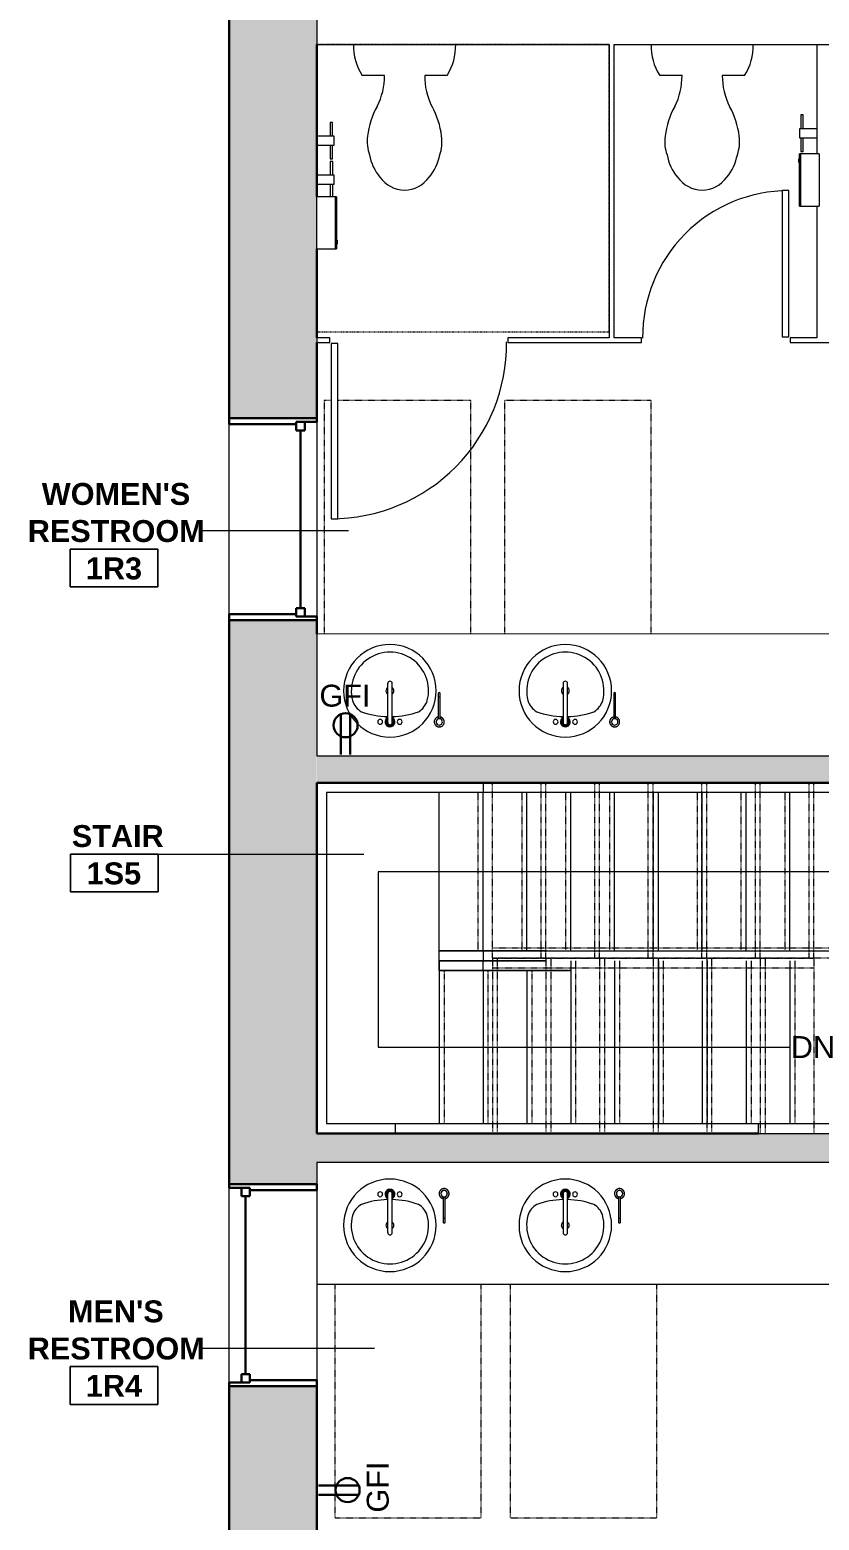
# Model space of a CAD drawing. Header units: inches. Extents: x -4688 to 1542, y -3558 to 978.
# Drawn here: x -1076 to -914, y -1188.7 to -882.7 of the extents above; entities that cross this region are included whole.
import ezdxf

# ---------------------------------------------------------------- set-up
doc = ezdxf.new("R2010")
doc.units = ezdxf.units.IN
doc.header["$MEASUREMENT"] = 0
for name, pattern in [('Dash 1_16_', [0.125, 0.0625, -0.0625]), ('Dash 1_8_', [0.25, 0.125, -0.125]), ('Overhead 1_16_', [0.101562, 0.0625, -0.039062])]:
    doc.linetypes.add(name, pattern=pattern)
for name, color, linetype, lineweight in [('A-ANNO-NOTE', 131, 'Continuous', 40), ('A-AREA-IDEN', 2, 'Continuous', 9), ('A-DETL', 90, 'Continuous', 9), ('A-DOOR', 31, 'Continuous', 18), ('A-FLOR-HRAL', 11, 'Continuous', 18), ('A-GLAZ', 151, 'Continuous', 18), ('A-WALL', 113, 'Continuous', 18), ('A-WALL-PATT', 111, 'Continuous', 18), ('I-WALL', 2, 'Continuous', 18), ('P-SANR-FIXT', 6, 'Continuous', 9), ('Q-CASE', 31, 'Continuous', 9), ('Q-SPCQ', 91, 'Continuous', 9), ('S-STRS', 31, 'Continuous', 18), ('S-STRS-ANNO', 31, 'Continuous', 9), ('S-STRS-IDEN', 31, 'Continuous', 9), ('S-STRS-MBND', 31, 'Continuous', 18)]:
    doc.layers.add(name, color=color, linetype=linetype, lineweight=lineweight)
doc.styles.add('Swis721 Lt BT', font='swissl.ttf', dxfattribs={"height": 4.5})
doc.styles.add('Swis721 Lt BT_B', font='', dxfattribs={"height": 4.5})
doc.styles.get('Swis721 Lt BT_B').set_extended_font_data('Swis721 Lt BT', bold=True)

# ---------------------------------------------------------------- blocks, each defined once
blk = doc.blocks.new('Double Hung - medium 5ft 3_51_2_-8222797-1st Floor Power _ Signal')
at = {"layer": 'A-GLAZ', "color": 8, "lineweight": 30}
for p, q in [((-19.5, 9), (-20.75, 9)), ((-19.5, 9), (-19.5, -4.75)), ((19.5, 9), (20.75, 9)), ((19.5, -4.75), (19.5, 9)), ((-20, -4.75), (-18.25, -4.75)), ((-20, -6.5), (-20, -4.75)), ((-20, -4.75), (-19.5, -4.75)), ((-20, -4.75), (-20, -9)), ((-18.25, -6.5), (-18.25, -4.75)), ((-18.25, -5.625), (18.25, -5.625)), ((18.25, -6.5), (18.25, -4.75)), ((20, -4.75), (18.25, -4.75)), ((19.5, -4.75), (20, -4.75)), ((20, -6.5), (20, -4.75)), ((20, -4.75), (20, -9)), ((-20.75, -9), (-20, -9)), ((-20, -6.5), (-18.25, -6.5)), ((20, -6.5), (18.25, -6.5)), ((20.75, -9), (20, -9))]:
    blk.add_line(p, q, dxfattribs=at)
blk = doc.blocks.new('Double Hung - medium 5ft 3_51_2_-6826450-1st Floor Power _ Signal')
at = {"layer": 'A-GLAZ', "color": 8, "lineweight": 30}
for p, q in [((-20.75, 9), (-20, 9)), ((-20, 4.75), (-20, 9)), ((-20, 6.5), (-20, 4.75)), ((-20, 6.5), (-18.25, 6.5)), ((-18.25, 6.5), (-18.25, 4.75)), ((18.25, 6.5), (18.25, 4.75)), ((20, 6.5), (18.25, 6.5)), ((20, 4.75), (20, 9)), ((20.75, 9), (20, 9)), ((20, 6.5), (20, 4.75)), ((-20, 4.75), (-18.25, 4.75)), ((-20, 4.75), (-19.5, 4.75)), ((-19.5, -9), (-19.5, 4.75)), ((-18.25, 5.625), (18.25, 5.625)), ((20, 4.75), (18.25, 4.75)), ((19.5, 4.75), (20, 4.75)), ((19.5, 4.75), (19.5, -9)), ((-19.5, -9), (-20.75, -9)), ((19.5, -9), (20.75, -9))]:
    blk.add_line(p, q, dxfattribs=at)
blk = doc.blocks.new('Top Rail Type - Top Rail_Internal_-6953884-1st Floor Power _ Signal')
at = {"layer": 'A-FLOR-HRAL', "lineweight": 9}
for p, q in [((-982.95, -1037.3), (-982.95, -1039.3)), ((-847.95, -1037.3), (-847.95, -1039.3)), ((-991.95, -1039.3), (-1015.06, -1039.3)), ((-1015.06, -1039.3), (-1015.06, -1107.3)), ((-982.95, -1039.3), (-991.95, -1039.3)), ((-900.5, -1039.3), (-982.95, -1039.3)), ((-847.95, -1039.3), (-860.04, -1039.3)), ((-1015.06, -1107.3), (-1000.95, -1107.3)), ((-1000.95, -1109.3), (-1000.95, -1107.3)), ((-1000.95, -1107.3), (-991.95, -1107.3)), ((-991.95, -1107.3), (-926.46, -1107.3)), ((-926.46, -1107.3), (-926.46, -1109.3))]:
    blk.add_line(p, q, dxfattribs=at)
blk = doc.blocks.new('Top Rail Type - Top Rail_Internal_-V11-1st Floor Power _ Signal')
at = {"layer": 'A-FLOR-HRAL', "lineweight": 9}
for p, q in [((-847.95, -1039.3), (-847.95, -1037.3)), ((-1015.06, -1039.3), (-1015.06, -1107.3)), ((-982.95, -1039.3), (-1015.06, -1039.3)), ((-900.5, -1039.3), (-982.95, -1039.3)), ((-847.95, -1039.3), (-860.04, -1039.3)), ((-1015.06, -1107.3), (-1000.95, -1107.3)), ((-1000.95, -1107.3), (-919.95, -1107.3)), ((-919.95, -1107.3), (-910.95, -1107.3)), ((-910.95, -1107.3), (-910.95, -1109.3)), ((-926.46, -1109.3), (-919.95, -1109.3)), ((-919.95, -1109.3), (-910.95, -1109.3))]:
    blk.add_line(p, q, dxfattribs=at)
blk = doc.blocks.new('Top Rail Type - Top Rail_Internal_-6953902-1st Floor Power _ Signal')
at = {"layer": 'A-FLOR-HRAL', "lineweight": 9}
for p, q in [((-991.95, -1073.84), (-991.95, -1071.84)), ((-991.95, -1071.84), (-982.95, -1071.84)), ((-982.95, -1073.84), (-991.95, -1073.84)), ((-991.95, -1075.84), (-991.95, -1073.84)), ((-991.95, -1073.84), (-982.95, -1073.84)), ((-982.95, -1071.84), (-969.91, -1071.84)), ((-982.95, -1071.84), (-982.95, -1073.84)), ((-969.91, -1073.84), (-982.95, -1073.84)), ((-982.95, -1075.84), (-982.95, -1073.84)), ((-982.95, -1073.84), (-969.91, -1073.84)), ((-910.95, -1071.84), (-885.33, -1071.84)), ((-847.95, -1073.84), (-910.95, -1073.84)), ((-860.04, -1071.84), (-847.95, -1071.84)), ((-847.95, -1071.84), (-847.95, -1073.84)), ((-982.95, -1075.84), (-991.95, -1075.84)), ((-964.95, -1075.84), (-982.95, -1075.84))]:
    blk.add_line(p, q, dxfattribs=at)
blk = doc.blocks.new('Top Rail Type - Top Rail_Internal_-V12-1st Floor Power _ Signal')
at = {"layer": 'A-FLOR-HRAL', "lineweight": 9}
for p, q in [((-991.95, -1073.84), (-991.95, -1071.84)), ((-982.95, -1071.84), (-991.95, -1071.84)), ((-991.95, -1073.84), (-991.95, -1075.84)), ((-991.95, -1073.84), (-982.95, -1073.84)), ((-982.95, -1073.84), (-991.95, -1073.84)), ((-969.91, -1071.84), (-982.95, -1071.84)), ((-982.95, -1073.84), (-969.91, -1073.84)), ((-969.91, -1073.84), (-982.95, -1073.84)), ((-885.33, -1071.84), (-910.95, -1071.84)), ((-847.95, -1073.84), (-910.95, -1073.84)), ((-847.95, -1071.84), (-860.04, -1071.84)), ((-847.95, -1073.84), (-847.95, -1071.84)), ((-991.95, -1075.84), (-982.95, -1075.84)), ((-982.95, -1075.84), (-964.95, -1075.84))]:
    blk.add_line(p, q, dxfattribs=at)
blk = doc.blocks.new('Top Rail Type - Top Rail_Internal_-6954584-1st Floor Power _ Signal')
at = {"layer": 'A-FLOR-HRAL', "linetype": 'Overhead 1_16_', "lineweight": 9}
for p, q in [((-1017.06, -1037.3), (-1017.06, -1109.3)), ((-970.04, -1037.3), (-1017.06, -1037.3)), ((-901.44, -1037.3), (-970.04, -1037.3)), ((-1015.06, -1039.3), (-1015.06, -1107.3)), ((-970.04, -1039.3), (-1015.06, -1039.3)), ((-900.5, -1039.3), (-970.04, -1039.3)), ((-1015.06, -1107.3), (-992.04, -1107.3)), ((-992.04, -1107.3), (-926.04, -1107.3)), ((-926.04, -1107.3), (-915.04, -1107.3)), ((-915.04, -1107.3), (-915.04, -1109.3)), ((-1017.06, -1109.3), (-992.04, -1109.3)), ((-992.04, -1109.3), (-926.04, -1109.3)), ((-926.04, -1109.3), (-915.04, -1109.3))]:
    blk.add_line(p, q, dxfattribs=at)
at = {"layer": 'A-FLOR-HRAL', "lineweight": 9}
for p, q in [((-901.44, -1037.3), (-900.5, -1039.3)), ((-860.04, -1037.3), (-901.44, -1037.3)), ((-860.04, -1039.3), (-860.04, -1037.3)), ((-860.04, -1039.3), (-900.5, -1039.3))]:
    blk.add_line(p, q, dxfattribs=at)
blk = doc.blocks.new('Top Rail Type - Top Rail_Internal_-6954602-1st Floor Power _ Signal')
at = {"layer": 'A-FLOR-HRAL', "linetype": 'Overhead 1_16_', "lineweight": 9}
for p, q in [((-981.04, -1073.3), (-981.04, -1071.3)), ((-970.04, -1071.3), (-981.04, -1071.3)), ((-981.04, -1073.3), (-981.04, -1075.3)), ((-981.04, -1073.3), (-970.04, -1073.3)), ((-970.04, -1073.3), (-981.04, -1073.3)), ((-885.58, -1071.3), (-970.04, -1071.3)), ((-970.04, -1073.3), (-915.04, -1073.3)), ((-884.65, -1073.3), (-970.04, -1073.3)), ((-915.04, -1073.3), (-915.04, -1075.3)), ((-981.04, -1075.3), (-970.04, -1075.3)), ((-970.04, -1075.3), (-915.04, -1075.3))]:
    blk.add_line(p, q, dxfattribs=at)
at = {"layer": 'A-FLOR-HRAL', "lineweight": 9}
for p, q in [((-885.58, -1071.3), (-884.65, -1073.3)), ((-860.04, -1071.3), (-885.58, -1071.3)), ((-860.04, -1073.3), (-884.65, -1073.3)), ((-860.04, -1073.3), (-860.04, -1071.3))]:
    blk.add_line(p, q, dxfattribs=at)
blk = doc.blocks.new('ADA TOILET - Floor Mount 2-V25-1st Floor Power _ Signal')
at = {"layer": 'P-SANR-FIXT', "linetype": 'Dash 1_8_'}
for p, q in [((18, 60.94), (-42, 60.94)), ((-42, 60.94), (-42, 1.94)), ((18, 43.94), (18, 60.94)), ((18, 1.94), (18, 33.25)), ((-42, 1.94), (18, 1.94))]:
    blk.add_line(p, q, dxfattribs=at)
at = {"layer": 'P-SANR-FIXT'}
for p, q in [((-8.7, 8.31), (-4.13, 8.31)), ((4.13, 8.31), (8.7, 8.31))]:
    blk.add_line(p, q, dxfattribs=at)
for centre, radius, start, end in [((0.18, 25.42), 6.45, 91.5969, 144.1622), ((-0.18, 25.42), 6.45, 35.8378, 88.4031), ((2.68, 22.72), 10.08, 140.0681, 169.0843), ((-2.68, 22.72), 10.08, 10.9157, 39.9319), ((0.88, 21.86), 8.56, 161.1064, 187.2133), ((-0.88, 21.86), 8.56, 352.7867, 18.8936), ((9.41, 22.94), 17.16, 187.2133, 208.7603), ((-9.41, 22.94), 17.16, 331.2397, 352.7867), ((-17.85, 8.46), 13.72, 359.3911, 27.0003), ((17.85, 8.46), 13.72, 152.9997, 180.6089), ((0.69, 2.25), 11.19, 147.1473, 181.5667), ((-0.69, 2.25), 11.19, 358.4333, 32.8527)]:
    blk.add_arc(centre, radius, start, end, dxfattribs=at)
blk = doc.blocks.new('P-Toilet-Floor-3D - Floor Mount 2-V26-1st Floor Power _ Signal')
at = {"layer": 'P-SANR-FIXT'}
for p, q in [((-8.7, 8.31), (-4.13, 8.31)), ((4.13, 8.31), (8.7, 8.31))]:
    blk.add_line(p, q, dxfattribs=at)
for centre, radius, start, end in [((0.18, 25.42), 6.45, 91.5969, 144.1622), ((-0.18, 25.42), 6.45, 35.8378, 88.4031), ((2.68, 22.72), 10.08, 140.0681, 169.0843), ((-2.68, 22.72), 10.08, 10.9157, 39.9319), ((0.88, 21.86), 8.56, 161.1064, 187.2133), ((-0.88, 21.86), 8.56, 352.7867, 18.8936), ((9.41, 22.94), 17.16, 187.2133, 208.7603), ((-9.41, 22.94), 17.16, 331.2397, 352.7867), ((-17.85, 8.46), 13.72, 359.3911, 27.0003), ((17.85, 8.46), 13.72, 152.9997, 180.6089), ((0.69, 2.25), 11.19, 147.1473, 181.5667), ((-0.69, 2.25), 11.19, 358.4333, 32.8527)]:
    blk.add_arc(centre, radius, start, end, dxfattribs=at)
blk = doc.blocks.new('Single Glass_All Glass_Frameless - 3_-0_x8_-0_-8319656-1st Floor Power _ Signal')
at = {"layer": 'A-DOOR'}
for p, q in [((20.62, 36.78), (20.62, 0.78)), ((21.99, 36.78), (20.62, 36.78)), ((21.99, 0.78), (21.99, 36.78)), ((20.62, 0.78), (21.99, 0.78))]:
    blk.add_line(p, q, dxfattribs=at)
at = {"layer": 'A-DOOR', "lineweight": 9}
blk.add_arc((21.99, 0.78), 36, 90, 180.5, dxfattribs=at)
blk = doc.blocks.new('Single Glass_All Glass_Frameless - 2_-6_x8_-0_-8319781-1st Floor Power _ Signal')
at = {"layer": 'A-DOOR'}
for p, q in [((17.62, 30.78), (17.62, 0.78)), ((18.99, 30.78), (17.62, 30.78)), ((18.99, 0.78), (18.99, 30.78)), ((17.62, 0.78), (18.99, 0.78))]:
    blk.add_line(p, q, dxfattribs=at)
at = {"layer": 'A-DOOR', "lineweight": 9}
blk.add_arc((18.99, 0.78), 30, 90, 180.5, dxfattribs=at)
blk = doc.blocks.new('P1 - 19_ x 19_-7619676-1st Floor Power _ Signal')
at = {"layer": 'P-SANR-FIXT'}
for centre, radius, start, end in [((3.81, -3.35), 9.5, 90, 270), ((3.81, -3.35), 9.5, 270, 90), ((3.81, -3.35), 7.93, 345.3071, 194.6929), ((3.81, -3.35), 0.812, 126.5999, 180), ((3.81, -3.35), 0.813, 0, 53.4001), ((0.05, -4.11), 4.12, 197.8096, 239.2073), ((3.81, -3.35), 0.813, 180, 233.4001), ((3.81, -3.35), 0.812, 306.5999, 0), ((7.56, -4.11), 4.12, 300.7927, 342.1904), ((3.81, 9.17), 17.81, 250.7914, 268.4946), ((3.81, 9.17), 17.81, 271.5054, 289.2086), ((1.81, -9.73), 0.5, 0, 180), ((1.81, -9.73), 0.5, 180, 0), ((5.81, -9.73), 0.5, 0, 180), ((5.81, -9.73), 0.5, 180, 0)]:
    blk.add_arc(centre, radius, start, end, dxfattribs=at)
blk = doc.blocks.new('Soap-Dispenser_Bobrick_B-82216 - B-82216-7800231-1st Floor Power _ Signal')
at = {"layer": 'Q-SPCQ'}
for p, q in [((5.04, 0.19), (0.66, 0.19)), ((5.9, 0.19), (5.04, 0.19)), ((0.66, -0.19), (5.04, -0.19)), ((5.04, -0.19), (5.9, -0.19))]:
    blk.add_line(p, q, dxfattribs=at)
at = {"layer": 'Q-SPCQ', "flags": 128}
for points in [[(1.02, 0.18), (1.01, 0.2), (1, 0.25), (0.99, 0.28), (0.98, 0.32), (0.97, 0.36), (0.95, 0.4), (0.93, 0.44), (0.91, 0.48), (0.89, 0.51), (0.87, 0.55), (0.85, 0.58), (0.83, 0.62), (0.8, 0.65), (0.78, 0.68), (0.75, 0.71), (0.72, 0.74), (0.69, 0.77), (0.66, 0.79), (0.62, 0.82), (0.59, 0.84), (0.56, 0.87), (0.52, 0.89), (0.49, 0.91), (0.45, 0.93), (0.41, 0.95), (0.37, 0.96), (0.33, 0.98), (0.3, 0.99), (0.26, 1), (0.22, 1.01), (0.18, 1.02), (0.13, 1.02), (0.09, 1.03), (0.05, 1.03), (0.01, 1.03), (-0.03, 1.03), (-0.07, 1.03), (-0.11, 1.03), (-0.15, 1.02), (-0.19, 1.01), (-0.23, 1), (-0.27, 0.99), (-0.31, 0.98), (-0.35, 0.97), (-0.39, 0.95), (-0.43, 0.94), (-0.47, 0.92), (-0.5, 0.9), (-0.54, 0.88), (-0.57, 0.86), (-0.61, 0.83), (-0.64, 0.81), (-0.67, 0.78), (-0.7, 0.76), (-0.73, 0.73), (-0.76, 0.7), (-0.79, 0.67), (-0.81, 0.63), (-0.84, 0.6), (-0.86, 0.57), (-0.88, 0.53), (-0.9, 0.5), (-0.92, 0.46), (-0.94, 0.42), (-0.96, 0.38), (-0.97, 0.35), (-0.98, 0.31), (-1, 0.27), (-1.01, 0.23), (-1.01, 0.19), (-1.02, 0.15), (-1.03, 0.1), (-1.03, 0.06), (-1.03, 0.02), (-1.03, 0)], [(-1.03, 0), (-1.03, -0.04), (-1.03, -0.08), (-1.02, -0.12), (-1.02, -0.16), (-1.01, -0.2), (-1, -0.25), (-0.99, -0.28), (-0.98, -0.32), (-0.97, -0.36), (-0.95, -0.4), (-0.93, -0.44), (-0.91, -0.48), (-0.89, -0.51), (-0.87, -0.55), (-0.85, -0.58), (-0.83, -0.62), (-0.8, -0.65), (-0.78, -0.68), (-0.75, -0.71), (-0.72, -0.74), (-0.69, -0.77), (-0.66, -0.79), (-0.62, -0.82), (-0.59, -0.84), (-0.56, -0.87), (-0.52, -0.89), (-0.49, -0.91), (-0.45, -0.93), (-0.41, -0.95), (-0.37, -0.96), (-0.33, -0.98), (-0.3, -0.99), (-0.26, -1), (-0.22, -1.01), (-0.18, -1.02), (-0.13, -1.02), (-0.09, -1.03), (-0.05, -1.03), (-0.01, -1.03), (0.03, -1.03), (0.07, -1.03), (0.11, -1.03), (0.15, -1.02), (0.19, -1.01), (0.23, -1), (0.27, -0.99), (0.31, -0.98), (0.35, -0.97), (0.39, -0.95), (0.43, -0.94), (0.47, -0.92), (0.5, -0.9), (0.54, -0.88), (0.57, -0.86), (0.61, -0.83), (0.64, -0.81), (0.67, -0.78), (0.7, -0.76), (0.73, -0.73), (0.76, -0.7), (0.79, -0.67), (0.81, -0.63), (0.84, -0.6), (0.86, -0.57), (0.88, -0.53), (0.9, -0.5), (0.92, -0.46), (0.94, -0.42), (0.96, -0.38), (0.97, -0.35), (0.98, -0.31), (1, -0.27), (1.01, -0.23), (1.01, -0.19)]]:
    blk.add_lwpolyline(points, dxfattribs=at)
at = {"layer": 'Q-SPCQ'}
for radius, start, end in [(0.648, 0, 180), (0.75, 129.2296, 141.1564), (0.75, 87.9526, 92.0374), (0.75, 180, 183.7377), (0.648, 180, 0), (0.75, 222.849, 227.1009), (0.75, 310.5238, 319.0903), (0.75, 335.3519, 339.3389)]:
    blk.add_arc((0, 0), radius, start, end, dxfattribs=at)
for start_param, end_param in [(4.712389, 6.283185), (3.141593, 4.712389)]:
    blk.add_ellipse((5.9, 0), major_axis=(0, 0.188), ratio=0.5547, start_param=start_param, end_param=end_param, dxfattribs=at)
for points, knots in [([(0.65, 0), (0.65, 0.02), (0.65, 0.05), (0.65, 0.08), (0.65, 0.1), (0.65, 0.11), (0.65, 0.12), (0.65, 0.14), (0.65, 0.15), (0.65, 0.16), (0.65, 0.17), (0.65, 0.18), (0.65, 0.18), (0.65, 0.18), (0.65, 0.18), (0.65, 0.19), (0.66, 0.19), (0.66, 0.19), (0.67, 0.18), (0.67, 0.18)], [-1, -1, -1, -1, -0.9, -0.85, -0.825, -0.8, -0.775, -0.75, -0.7, -0.65, -0.625, -0.6125, -0.6, -0.5875, -0.575, -0.55, -0.5, -0.45, -0.4, -0.4, -0.4, -0.4]), ([(5.06, 0), (5.06, 0.02), (5.06, 0.05), (5.06, 0.09), (5.06, 0.13), (5.05, 0.15), (5.05, 0.16), (5.05, 0.17), (5.05, 0.18), (5.04, 0.19), (5.04, 0.19), (5.04, 0.19)], [0, 0, 0, 0, 0.0833333, 0.1666667, 0.25, 0.2916667, 0.3333333, 0.375, 0.4166667, 0.4583333, 0.5, 0.5, 0.5, 0.5]), ([(0.66, -0.19), (0.66, -0.19), (0.66, -0.19), (0.65, -0.19), (0.65, -0.18), (0.65, -0.18), (0.65, -0.18), (0.65, -0.17), (0.65, -0.16), (0.65, -0.15), (0.65, -0.14), (0.65, -0.13), (0.65, -0.12), (0.65, -0.11), (0.65, -0.09), (0.65, -0.08), (0.65, -0.07), (0.65, -0.05), (0.65, -0.03), (0.65, -0.01), (0.65, 0)], [-0.5555556, -0.5555556, -0.5555556, -0.5555556, -0.5, -0.4722222, -0.4444444, -0.4166667, -0.3888889, -0.3611111, -0.3333333, -0.3055556, -0.2777778, -0.25, -0.2222222, -0.1944444, -0.1666667, -0.1388889, -0.1111111, -0.0833333, -0.0555556, 0, 0, 0, 0]), ([(5.04, -0.19), (5.04, -0.19), (5.04, -0.19), (5.05, -0.18), (5.05, -0.17), (5.05, -0.16), (5.05, -0.15), (5.06, -0.13), (5.06, -0.09), (5.06, -0.05), (5.06, -0.02), (5.06, 0)], [0.5, 0.5, 0.5, 0.5, 0.5416667, 0.5833333, 0.625, 0.6666667, 0.7083333, 0.75, 0.8333333, 0.9166667, 1, 1, 1, 1])]:
    blk.add_open_spline(points, degree=3, knots=knots, dxfattribs=at)
blk = doc.blocks.new('Soap-Dispenser_Bobrick_B-82216 - B-82216-V116-1st Floor Power _ Signal')
at = {"layer": 'Q-SPCQ'}
for p, q in [((5.04, 0.19), (0.66, 0.19)), ((5.9, 0.19), (5.04, 0.19)), ((0.66, -0.19), (5.04, -0.19)), ((5.04, -0.19), (5.9, -0.19))]:
    blk.add_line(p, q, dxfattribs=at)
at = {"layer": 'Q-SPCQ', "flags": 128}
for points in [[(1.02, 0.18), (1.01, 0.2), (1, 0.25), (0.99, 0.28), (0.98, 0.32), (0.97, 0.36), (0.95, 0.4), (0.93, 0.44), (0.91, 0.48), (0.89, 0.51), (0.87, 0.55), (0.85, 0.58), (0.83, 0.62), (0.8, 0.65), (0.78, 0.68), (0.75, 0.71), (0.72, 0.74), (0.69, 0.77), (0.66, 0.79), (0.62, 0.82), (0.59, 0.84), (0.56, 0.87), (0.52, 0.89), (0.49, 0.91), (0.45, 0.93), (0.41, 0.95), (0.37, 0.96), (0.33, 0.98), (0.3, 0.99), (0.26, 1), (0.22, 1.01), (0.18, 1.02), (0.13, 1.02), (0.09, 1.03), (0.05, 1.03), (0.01, 1.03), (-0.03, 1.03), (-0.07, 1.03), (-0.11, 1.03), (-0.15, 1.02), (-0.19, 1.01), (-0.23, 1), (-0.27, 0.99), (-0.31, 0.98), (-0.35, 0.97), (-0.39, 0.95), (-0.43, 0.94), (-0.47, 0.92), (-0.5, 0.9), (-0.54, 0.88), (-0.57, 0.86), (-0.61, 0.83), (-0.64, 0.81), (-0.67, 0.78), (-0.7, 0.76), (-0.73, 0.73), (-0.76, 0.7), (-0.79, 0.67), (-0.81, 0.63), (-0.84, 0.6), (-0.86, 0.57), (-0.88, 0.53), (-0.9, 0.5), (-0.92, 0.46), (-0.94, 0.42), (-0.96, 0.38), (-0.97, 0.35), (-0.98, 0.31), (-1, 0.27), (-1.01, 0.23), (-1.01, 0.19), (-1.02, 0.15), (-1.03, 0.1), (-1.03, 0.06), (-1.03, 0.02), (-1.03, 0)], [(-1.03, 0), (-1.03, -0.04), (-1.03, -0.08), (-1.02, -0.12), (-1.02, -0.16), (-1.01, -0.2), (-1, -0.25), (-0.99, -0.28), (-0.98, -0.32), (-0.97, -0.36), (-0.95, -0.4), (-0.93, -0.44), (-0.91, -0.48), (-0.89, -0.51), (-0.87, -0.55), (-0.85, -0.58), (-0.83, -0.62), (-0.8, -0.65), (-0.78, -0.68), (-0.75, -0.71), (-0.72, -0.74), (-0.69, -0.77), (-0.66, -0.79), (-0.62, -0.82), (-0.59, -0.84), (-0.56, -0.87), (-0.52, -0.89), (-0.49, -0.91), (-0.45, -0.93), (-0.41, -0.95), (-0.37, -0.96), (-0.33, -0.98), (-0.3, -0.99), (-0.26, -1), (-0.22, -1.01), (-0.18, -1.02), (-0.13, -1.02), (-0.09, -1.03), (-0.05, -1.03), (-0.01, -1.03), (0.03, -1.03), (0.07, -1.03), (0.11, -1.03), (0.15, -1.02), (0.19, -1.01), (0.23, -1), (0.27, -0.99), (0.31, -0.98), (0.35, -0.97), (0.39, -0.95), (0.43, -0.94), (0.47, -0.92), (0.5, -0.9), (0.54, -0.88), (0.57, -0.86), (0.61, -0.83), (0.64, -0.81), (0.67, -0.78), (0.7, -0.76), (0.73, -0.73), (0.76, -0.7), (0.79, -0.67), (0.81, -0.63), (0.84, -0.6), (0.86, -0.57), (0.88, -0.53), (0.9, -0.5), (0.92, -0.46), (0.94, -0.42), (0.96, -0.38), (0.97, -0.35), (0.98, -0.31), (1, -0.27), (1.01, -0.23), (1.01, -0.19)]]:
    blk.add_lwpolyline(points, dxfattribs=at)
at = {"layer": 'Q-SPCQ'}
for radius, start, end in [(0.648, 0, 180), (0.75, 129.2296, 141.1564), (0.75, 87.9526, 92.0374), (0.75, 180, 183.7377), (0.648, 180, 0), (0.75, 222.849, 227.1009), (0.75, 310.5238, 319.0903), (0.75, 335.3519, 340.407)]:
    blk.add_arc((0, 0), radius, start, end, dxfattribs=at)
for start_param, end_param in [(4.712389, 6.283185), (3.141593, 4.712389)]:
    blk.add_ellipse((5.9, 0), major_axis=(0, 0.188), ratio=0.5547, start_param=start_param, end_param=end_param, dxfattribs=at)
for points, knots in [([(0.65, 0), (0.65, 0.02), (0.65, 0.05), (0.65, 0.08), (0.65, 0.1), (0.65, 0.11), (0.65, 0.12), (0.65, 0.14), (0.65, 0.15), (0.65, 0.16), (0.65, 0.17), (0.65, 0.18), (0.65, 0.18), (0.65, 0.18), (0.65, 0.18), (0.65, 0.19), (0.66, 0.19), (0.66, 0.19), (0.67, 0.18), (0.67, 0.18)], [-1, -1, -1, -1, -0.9, -0.85, -0.825, -0.8, -0.775, -0.75, -0.7, -0.65, -0.625, -0.6125, -0.6, -0.5875, -0.575, -0.55, -0.5, -0.45, -0.4, -0.4, -0.4, -0.4]), ([(5.06, 0), (5.06, 0.02), (5.06, 0.05), (5.06, 0.09), (5.06, 0.13), (5.05, 0.15), (5.05, 0.16), (5.05, 0.17), (5.05, 0.18), (5.04, 0.19), (5.04, 0.19), (5.04, 0.19)], [0, 0, 0, 0, 0.0833333, 0.1666667, 0.25, 0.2916667, 0.3333333, 0.375, 0.4166667, 0.4583333, 0.5, 0.5, 0.5, 0.5]), ([(0.66, -0.19), (0.66, -0.19), (0.66, -0.19), (0.65, -0.19), (0.65, -0.18), (0.65, -0.18), (0.65, -0.18), (0.65, -0.17), (0.65, -0.16), (0.65, -0.15), (0.65, -0.14), (0.65, -0.13), (0.65, -0.12), (0.65, -0.11), (0.65, -0.09), (0.65, -0.08), (0.65, -0.07), (0.65, -0.05), (0.65, -0.03), (0.65, -0.01), (0.65, 0)], [-0.5555556, -0.5555556, -0.5555556, -0.5555556, -0.5, -0.4722222, -0.4444444, -0.4166667, -0.3888889, -0.3611111, -0.3333333, -0.3055556, -0.2777778, -0.25, -0.2222222, -0.1944444, -0.1666667, -0.1388889, -0.1111111, -0.0833333, -0.0555556, 0, 0, 0, 0]), ([(5.04, -0.19), (5.04, -0.19), (5.04, -0.19), (5.05, -0.18), (5.05, -0.17), (5.05, -0.16), (5.05, -0.15), (5.06, -0.13), (5.06, -0.09), (5.06, -0.05), (5.06, -0.02), (5.06, 0)], [0.5, 0.5, 0.5, 0.5, 0.5416667, 0.5833333, 0.625, 0.6666667, 0.7083333, 0.75, 0.8333333, 0.9166667, 1, 1, 1, 1])]:
    blk.add_open_spline(points, degree=3, knots=knots, dxfattribs=at)
blk = doc.blocks.new('P-Toilet_Paper_Holder - 7 1_2_x3 1_2_x7 1_4_-V111-1st Floor Power _ Signal')
at = {"layer": 'P-SANR-FIXT'}
for p, q in [((-774.79, -1223.68), (-775.29, -1223.68)), ((-775.29, -1223.68), (-775.29, -1226.43)), ((-774.79, -1226.43), (-774.79, -1223.68)), ((-775.54, -1228.43), (-775.54, -1226.43)), ((-775.54, -1226.43), (-772.04, -1226.43)), ((-772.04, -1228.43), (-775.54, -1228.43)), ((-775.29, -1228.43), (-775.29, -1231.18)), ((-774.79, -1231.18), (-774.79, -1228.43)), ((-775.29, -1231.18), (-774.79, -1231.18))]:
    blk.add_line(p, q, dxfattribs=at)
blk = doc.blocks.new('Sanitary-Napkin-Disposal_Bobrick_B-254 - B-254-7806624-1st Floor Power _ Signal')
at = {"layer": 'Q-SPCQ'}
for p, q in [((-1017.06, -927.68), (-1017.06, -916.99)), ((-1013.25, -916.99), (-1017.06, -916.99)), ((-1013.25, -927.68), (-1013.25, -916.99)), ((-1013, -916.99), (-1013.25, -916.99)), ((-1013.25, -916.99), (-1013.25, -927.68)), ((-1013, -916.99), (-1013, -927.68)), ((-1012.88, -925.91), (-1013, -925.91)), ((-1013, -926.67), (-1012.88, -926.67)), ((-1012.88, -925.92), (-1012.88, -925.91)), ((-1012.88, -925.91), (-1012.88, -926.67)), ((-1012.88, -926.67), (-1012.88, -926.65)), ((-1017.06, -927.68), (-1013.25, -927.68)), ((-1013.25, -927.68), (-1013, -927.68))]:
    blk.add_line(p, q, dxfattribs=at)
blk = doc.blocks.new('P-Toilet_Paper_Holder - 7 1_2_x3 1_2_x7 1_4_-V122-1st Floor Power _ Signal')
at = {"layer": 'P-SANR-FIXT'}
for p, q in [((-1013.81, -909.69), (-1014.31, -909.69)), ((-1014.31, -909.69), (-1014.31, -912.44)), ((-1013.81, -912.44), (-1013.81, -909.69)), ((-1017.06, -912.44), (-1013.56, -912.44)), ((-1013.56, -914.44), (-1017.06, -914.44)), ((-1014.31, -914.44), (-1014.31, -916.99)), ((-1013.81, -916.99), (-1013.81, -914.44)), ((-1013.56, -912.44), (-1013.56, -914.44))]:
    blk.add_line(p, q, dxfattribs=at)
blk = doc.blocks.new('P-Faucet-Counter - Matte Black 2-8455236-1st Floor Power _ Signal')
at = {"layer": 'P-SANR-FIXT'}
for p, q in [((-0.47, 0.12), (-0.47, -7.88)), ((0.47, -7.88), (0.47, 0.12))]:
    blk.add_line(p, q, dxfattribs=at)
for centre, radius, start, end in [((0, 0), 1.02, 90, 242.4847), ((0, 0), 0.933, 90, 239.9469), ((0, 0), 0.875, 90, 237.5344), ((0, 0), 0.656, 90, 224.5084), ((0, 0.12), 0.467, 0, 180), ((0, 0), 1.02, 297.5153, 90), ((0, 0), 0.933, 300.0531, 90), ((0, 0), 0.875, 302.4656, 90), ((0, 0), 0.656, 315.4916, 90), ((0, -7.88), 0.467, 180, 360)]:
    blk.add_arc(centre, radius, start, end, dxfattribs=at)
blk = doc.blocks.new('Room Tag - Room Name and Number-3379422-1st Floor Power _ Signal')
at = {"layer": 'A-AREA-IDEN'}
for p, q in [((-0.1881, -0.1636), (-0.1881, -0.0018)), ((-0.1881, -0.0018), (0.1869, -0.0018)), ((0.1869, -0.0018), (-0.1881, -0.0018)), ((-0.1881, -0.0018), (-0.1881, -0.1636)), ((0.1869, -0.0018), (0.1869, -0.1636)), ((0.1869, -0.1636), (0.1869, -0.0018)), ((0.1869, -0.1636), (-0.1881, -0.1636)), ((-0.1881, -0.1636), (0.1869, -0.1636))]:
    blk.add_line(p, q, dxfattribs=at)

msp = doc.modelspace()

# ---------------------------------------------------------------- hatches: boundary and pattern name
at = {"layer": 'A-WALL-PATT', "lineweight": 9}
h = msp.add_hatch(color=7, dxfattribs=at)
h.paths.add_polyline_path([(-1035.06, -1284.19), (-1017.06, -1284.19), (-1017.06, -1208.44), (-1020.69, -1208.44), (-1020.69, -1196.94), (-1017.06, -1196.94), (-1017.06, -1161.23), (-1035.06, -1161.23), (-1035.06, -1214.07)], flags=0)
h.paths.add_polyline_path([(-1017.06, -1119.73), (-1017.07, -1019.33), (-1017.08, -1006.8), (-1017.06, -1006.8), (-1017.06, -1003.94), (-1035.06, -1003.94), (-1035.06, -1119.73)], flags=0)
h.paths.add_polyline_path([(-1017.06, -962.44), (-1017.06, -859.94), (-1035.06, -859.94), (-1035.06, -962.44)], flags=0)
h.paths.add_polyline_path([(-1017.06, -818.44), (-1017.06, -715.94), (-1035.06, -715.94), (-1035.06, -818.44)], flags=0)
h.paths.add_polyline_path([(-1017.06, -674.44), (-1017.06, -567.94), (-1035.06, -567.94), (-1035.06, -674.44)], flags=0)
h.paths.add_polyline_path([(-1035.06, -534.44), (-1017.06, -534.44), (-1017.06, -425.69), (-1035.06, -425.69), (-1035.06, -532.49)], flags=0)
h.paths.add_polyline_path([(-1017.06, -388.69), (-1017.06, -275.19), (-1035.06, -275.19), (-1035.06, -388.69)], flags=0)
h.paths.add_polyline_path([(-1017.06, -239.19), (-1017.06, -119.5), (-1035.06, -119.5), (-1035.06, -239.19)], flags=0)
h.paths.add_polyline_path([(-1035.06, -83.5), (-1017.06, -83.5), (-1017.06, 16.25), (-1035.06, 16.25), (-1035.06, -45.64)], flags=0)
h = msp.add_hatch(color=7, dxfattribs=at)
h.paths.add_polyline_path([(-772.04, -1037.3), (-772.04, -1031.3), (-775.04, -1031.3), (-775.04, -1037.3)], flags=0)
h.paths.add_polyline_path([(-877.38, -1037.3), (-815.04, -1037.3), (-815.04, -1031.3), (-841.41, -1031.3), (-841.41, -1031.74), (-905.26, -1031.8), (-905.26, -1031.3), (-911.25, -1031.3), (-911.25, -1031.7), (-1017.06, -1031.8), (-1017.06, -1037.3), (-901.44, -1037.3)], flags=0)
h = msp.add_hatch(dxfattribs=at)
h.set_pattern_fill('FP_1', color=256, style=0, pattern_type=2)
h.set_pattern_definition([(0, (0, 0), (15.36, 3.84), [0.634, -10.886, 0.634, -10.886, -61.44]), (0, (0, 0), (15.36, 3.84), [-23.04, 0.634, -22.406, 0.634, -10.886, -26.88]), (0, (0, 0), (15.36, 3.84), [-57.6, 0.634, -7.046, 0.634, -18.566]), (120, (5.76, 1.92), (-11.005538, 11.38215), [0.634, -10.886, 0.634, -10.886, -61.44]), (120, (5.76, 1.92), (-11.005538, 11.38215), [-23.04, 0.634, -22.406, 0.634, -10.886, -26.88]), (120, (5.76, 1.92), (-11.005538, 11.38215), [-57.6, 0.634, -7.046, 0.634, -18.566]), (240, (7.68, 9.6), (-4.354462, -15.22215), [0.634, -10.886, 0.634, -10.886, -61.44]), (240, (7.68, 9.6), (-4.354462, -15.22215), [-23.04, 0.634, -22.406, 0.634, -10.886, -26.88]), (240, (7.68, 9.6), (-4.354462, -15.22215), [-57.6, 0.634, -7.046, 0.634, -18.566])])
h.paths.add_polyline_path([(-841.41, -1031.8), (-815.04, -1031.8), (-815.04, -1031.3), (-841.41, -1031.3), (-841.41, -1031.74), (-905.26, -1031.8), (-850.61, -1031.8)], flags=0)
h.paths.add_polyline_path([(-957.69, -1031.8), (-905.26, -1031.8), (-905.26, -1031.3), (-911.25, -1031.3), (-911.25, -1031.7), (-997.84, -1031.8), (-984.46, -1031.8)], flags=0)
h = msp.add_hatch(color=7, dxfattribs=at)
h.paths.add_polyline_path([(-776.04, -1115.3), (-772.04, -1115.3), (-772.04, -1109.3), (-776.04, -1109.3)], flags=0)
h.paths.add_polyline_path([(-884.51, -1115.3), (-884.51, -1109.3), (-1017.06, -1109.3), (-1017.06, -1115.3), (-903.26, -1115.3)], flags=0)
h.paths.add_polyline_path([(-823.84, -1115.3), (-817.04, -1115.3), (-817.04, -1109.3), (-851.57, -1109.3), (-851.57, -1115.3), (-850.61, -1115.3)], flags=0)

# ---------------------------------------------------------------- linework, layer by layer
at = {"layer": 'A-ANNO-NOTE', "lineweight": 30}
for p, q in [((-1012.12, -1031.47), (-1012.13, -1023.21)), ((-1010.2, -1031.47), (-1010.21, -1023.2)), ((-1016.74, -1181.61), (-1008.47, -1181.61)), ((-1016.74, -1183.52), (-1008.47, -1183.52))]:
    msp.add_line(p, q, dxfattribs=at)
for centre, radius in [((-1011.17, -1025.49), 2.48), ((-1010.75, -1182.56), 2.47)]:
    msp.add_circle(centre, radius, dxfattribs=at)
at = {"layer": 'A-AREA-IDEN'}
for p, q in [((-1010.6, -985.6), (-1040.89, -985.6)), ((-1007.4, -1052.04), (-1049.65, -1052.04)), ((-1005.25, -1153.47), (-1040.89, -1153.47))]:
    msp.add_line(p, q, dxfattribs=at)
at = {"layer": 'A-DETL', "linetype": 'Dash 1_16_'}
for p, q in [((-1014.12, -958.78), (-1015.53, -958.78)), ((-1015.53, -958.78), (-1015.53, -1006.78)), ((-985.53, -958.78), (-1012.75, -958.78)), ((-985.53, -958.78), (-985.53, -1006.77)), ((-948.53, -958.78), (-978.53, -958.78)), ((-978.53, -958.78), (-978.53, -1006.77)), ((-948.53, -958.78), (-948.53, -1006.74)), ((-1013.38, -1140.3), (-1013.38, -1188.3)), ((-983.38, -1140.3), (-983.38, -1188.3)), ((-977.38, -1140.3), (-977.38, -1188.3)), ((-947.38, -1140.3), (-947.38, -1188.3)), ((-983.38, -1188.3), (-1013.38, -1188.3)), ((-947.38, -1188.3), (-977.38, -1188.3))]:
    msp.add_line(p, q, dxfattribs=at)
at = {"layer": 'A-WALL', "color": 8, "lineweight": 30}
for p, q in [((-1035.06, -859.94), (-1035.06, -962.44)), ((-1017.06, -916.99), (-1017.06, -885.68)), ((-1017.06, -945.9), (-1017.06, -927.68)), ((-1017.06, -962.44), (-1017.06, -946.9)), ((-1035.06, -962.44), (-1017.06, -962.44)), ((-1035.06, -1003.94), (-1035.06, -1119.73)), ((-1017.06, -1003.94), (-1035.06, -1003.94)), ((-1017.06, -1006.8), (-1017.06, -1003.94)), ((-1017.06, -1037.3), (-901.44, -1037.3)), ((-1017.06, -1109.3), (-1017.06, -1037.3)), ((-926.44, -1109.3), (-1017.06, -1109.3)), ((-1035.06, -1119.73), (-1017.06, -1119.73)), ((-1035.06, -1161.23), (-1035.06, -1340.62)), ((-1017.06, -1161.23), (-1035.06, -1161.23)), ((-1017.06, -1196.19), (-1017.06, -1161.23))]:
    msp.add_line(p, q, dxfattribs=at)
at = {"layer": 'A-WALL'}
for p, q in [((-1017.06, -879.68), (-1017.06, -885.68)), ((-1017.06, -885.68), (-957.06, -885.68)), ((-956.06, -885.68), (-830.81, -885.68)), ((-1017.06, -945.9), (-1017.06, -946.9))]:
    msp.add_line(p, q, dxfattribs=at)
at = {"layer": 'A-WALL', "lineweight": 9}
for p, q in [((-1035.06, -1003.94), (-1035.06, -962.44)), ((-1017.06, -962.44), (-1017.06, -1003.94)), ((-1035.06, -1161.23), (-1035.06, -1119.73)), ((-1017.06, -1140.3), (-1017.06, -1161.23))]:
    msp.add_line(p, q, dxfattribs=at)
at = {"layer": 'I-WALL'}
for p, q in [((-957.06, -885.68), (-957.06, -945.9)), ((-956.06, -945.9), (-956.06, -885.68)), ((-914.46, -885.68), (-914.46, -908.18)), ((-914.46, -918.86), (-914.46, -945.9)), ((-1014.37, -945.9), (-1017.06, -945.9)), ((-1017.06, -946.9), (-1014.37, -946.9)), ((-1014.37, -946.9), (-1014.37, -945.9)), ((-957.06, -945.9), (-977.87, -945.9)), ((-977.87, -945.9), (-977.87, -946.9)), ((-977.87, -946.9), (-950.44, -946.9)), ((-950.44, -945.9), (-956.06, -945.9)), ((-950.44, -946.9), (-950.44, -945.9)), ((-914.46, -945.9), (-919.94, -945.9)), ((-919.94, -945.9), (-919.94, -946.9)), ((-919.94, -946.9), (-909.23, -946.9)), ((-1017.06, -1031.8), (-815.04, -1031.8))]:
    msp.add_line(p, q, dxfattribs=at)
at = {"layer": 'Q-CASE'}
for p, q in [((-911.27, -1006.7), (-1017.08, -1006.8)), ((-1017.08, -1006.8), (-1017.06, -1031.8)), ((-1017.06, -1031.8), (-911.25, -1031.7)), ((-911.26, -1115.3), (-1017.06, -1115.3)), ((-1017.06, -1115.3), (-1017.06, -1140.3)), ((-1017.06, -1140.3), (-911.26, -1140.3))]:
    msp.add_line(p, q, dxfattribs=at)
at = {"layer": 'S-STRS', "lineweight": 9}
for p, q in [((-991.95, -1071.84), (-991.95, -1039.3)), ((-982.95, -1071.84), (-982.95, -1039.3)), ((-973.95, -1071.84), (-973.95, -1039.3)), ((-964.95, -1071.84), (-964.95, -1039.3)), ((-955.95, -1071.84), (-955.95, -1039.3)), ((-946.95, -1071.84), (-946.95, -1039.3)), ((-937.95, -1071.84), (-937.95, -1039.3)), ((-928.95, -1071.84), (-928.95, -1039.3)), ((-919.95, -1071.84), (-919.95, -1039.3)), ((-969.91, -1071.84), (-910.95, -1071.84)), ((-964.95, -1073.84), (-964.95, -1107.3)), ((-955.95, -1073.84), (-955.95, -1107.3)), ((-946.95, -1073.84), (-946.95, -1107.3)), ((-937.95, -1073.84), (-937.95, -1107.3)), ((-928.95, -1073.84), (-928.95, -1107.3)), ((-919.95, -1073.84), (-919.95, -1107.3)), ((-991.95, -1075.84), (-991.95, -1107.3)), ((-982.95, -1075.84), (-982.95, -1107.3)), ((-973.95, -1075.84), (-973.95, -1107.3))]:
    msp.add_line(p, q, dxfattribs=at)
at = {"layer": 'S-STRS', "linetype": 'Overhead 1_16_', "lineweight": 9}
for p, q in [((-983.95, -1071.84), (-983.95, -1039.3)), ((-974.95, -1071.84), (-974.95, -1039.3)), ((-965.95, -1071.84), (-965.95, -1039.3)), ((-956.95, -1071.84), (-956.95, -1039.3)), ((-947.95, -1071.84), (-947.95, -1039.3)), ((-938.95, -1071.84), (-938.95, -1039.3)), ((-929.95, -1071.84), (-929.95, -1039.3)), ((-920.95, -1071.84), (-920.95, -1039.3)), ((-963.95, -1073.84), (-963.95, -1107.3)), ((-954.95, -1073.84), (-954.95, -1107.3)), ((-945.95, -1073.84), (-945.95, -1107.3)), ((-936.95, -1073.84), (-936.95, -1107.3)), ((-927.95, -1073.84), (-927.95, -1107.3)), ((-918.95, -1073.84), (-918.95, -1107.3)), ((-990.95, -1075.84), (-990.95, -1107.3)), ((-981.95, -1075.84), (-981.95, -1107.3)), ((-972.95, -1075.84), (-972.95, -1107.3))]:
    msp.add_line(p, q, dxfattribs=at)
at = {"layer": 'S-STRS-ANNO'}
for p, q in [((-1004.51, -1055.57), (-1004.51, -1091.57)), ((-991.95, -1055.57), (-1004.51, -1055.57)), ((-982.95, -1055.57), (-991.95, -1055.57)), ((-973.95, -1055.57), (-982.95, -1055.57)), ((-964.95, -1055.57), (-973.95, -1055.57)), ((-955.95, -1055.57), (-964.95, -1055.57)), ((-946.95, -1055.57), (-955.95, -1055.57)), ((-937.95, -1055.57), (-946.95, -1055.57)), ((-928.95, -1055.57), (-937.95, -1055.57)), ((-919.95, -1055.57), (-928.95, -1055.57)), ((-910.95, -1055.57), (-919.95, -1055.57)), ((-1004.51, -1091.57), (-991.95, -1091.57)), ((-991.95, -1091.57), (-982.95, -1091.57)), ((-982.95, -1091.57), (-973.95, -1091.57)), ((-973.95, -1091.57), (-964.95, -1091.57)), ((-964.95, -1091.57), (-955.95, -1091.57)), ((-955.95, -1091.57), (-946.95, -1091.57)), ((-946.95, -1091.57), (-937.95, -1091.57)), ((-937.95, -1091.57), (-928.95, -1091.57)), ((-928.95, -1091.57), (-919.95, -1091.57))]:
    msp.add_line(p, q, dxfattribs=at)
at = {"layer": 'S-STRS-MBND', "linetype": 'Overhead 1_16_', "lineweight": 9}
for p, q in [((-1017.06, -1037.3), (-1017.06, -1109.3)), ((-981.04, -1037.3), (-1017.06, -1037.3)), ((-981.04, -1073.3), (-981.04, -1037.3)), ((-901.44, -1037.3), (-981.04, -1037.3)), ((-971.04, -1073.3), (-971.04, -1037.3)), ((-970.04, -1073.3), (-970.04, -1037.3)), ((-960.04, -1073.3), (-960.04, -1037.3)), ((-959.04, -1073.3), (-959.04, -1037.3)), ((-949.04, -1073.3), (-949.04, -1037.3)), ((-948.04, -1073.3), (-948.04, -1037.3)), ((-938.04, -1073.3), (-938.04, -1037.3)), ((-937.04, -1073.3), (-937.04, -1037.3)), ((-927.04, -1073.3), (-927.04, -1037.3)), ((-926.04, -1073.3), (-926.04, -1037.3)), ((-916.04, -1073.3), (-916.04, -1037.3)), ((-915.04, -1073.3), (-915.04, -1037.3)), ((-981.04, -1073.3), (-981.04, -1109.3)), ((-981.04, -1073.3), (-915.04, -1073.3)), ((-884.65, -1073.3), (-981.04, -1073.3)), ((-980.04, -1073.3), (-980.04, -1109.3)), ((-970.04, -1073.3), (-970.04, -1109.3)), ((-969.04, -1073.3), (-969.04, -1109.3)), ((-959.04, -1073.3), (-959.04, -1109.3)), ((-958.04, -1073.3), (-958.04, -1109.3)), ((-948.04, -1073.3), (-948.04, -1109.3)), ((-947.04, -1073.3), (-947.04, -1109.3)), ((-937.04, -1073.3), (-937.04, -1109.3)), ((-936.04, -1073.3), (-936.04, -1109.3)), ((-926.04, -1073.3), (-926.04, -1109.3)), ((-925.04, -1073.3), (-925.04, -1109.3)), ((-915.04, -1073.3), (-915.04, -1109.3)), ((-1017.06, -1109.3), (-981.04, -1109.3)), ((-981.04, -1109.3), (-915.04, -1109.3))]:
    msp.add_line(p, q, dxfattribs=at)

# ---------------------------------------------------------------- block references
at = {"layer": 'A-AREA-IDEN', "xscale": 47.99999999999997, "yscale": 47.99999999999997, "zscale": 47.99999999999997}
for p in [(-1058.65, -989.23), (-1058.62, -1051.86), (-1058.65, -1157.1)]:
    msp.add_blockref('Room Tag - Room Name and Number-3379422-1st Floor Power _ Signal', p, dxfattribs=at)
at = {"layer": 'A-DOOR'}
msp.add_blockref('Single Glass_All Glass_Frameless - 2_-6_x8_-0_-8319781-1st Floor Power _ Signal', (-939.18, -946.49), dxfattribs=at)
at = {"layer": 'A-DOOR', "rotation": 180}
msp.add_blockref('Single Glass_All Glass_Frameless - 3_-0_x8_-0_-8319656-1st Floor Power _ Signal', (-992.13, -946.31), dxfattribs=at)
at = {"layer": 'A-FLOR-HRAL', "lineweight": 9}
for name in ['Top Rail Type - Top Rail_Internal_-6954584-1st Floor Power _ Signal', 'Top Rail Type - Top Rail_Internal_-6953884-1st Floor Power _ Signal', 'Top Rail Type - Top Rail_Internal_-V11-1st Floor Power _ Signal', 'Top Rail Type - Top Rail_Internal_-6953902-1st Floor Power _ Signal', 'Top Rail Type - Top Rail_Internal_-V12-1st Floor Power _ Signal', 'Top Rail Type - Top Rail_Internal_-6954602-1st Floor Power _ Signal']:
    msp.add_blockref(name, (0, 0), dxfattribs=at)
at = {"layer": 'A-GLAZ', "rotation": 89.99999999999991}
for name, p in [('Double Hung - medium 5ft 3_51_2_-8222797-1st Floor Power _ Signal', (-1026.06, -983.19)), ('Double Hung - medium 5ft 3_51_2_-6826450-1st Floor Power _ Signal', (-1026.06, -1140.48))]:
    msp.add_blockref(name, p, dxfattribs=at)
at = {"layer": 'P-SANR-FIXT', "rotation": 180}
for name, p in [('ADA TOILET - Floor Mount 2-V25-1st Floor Power _ Signal', (-999.06, -883.74)), ('P-Toilet-Floor-3D - Floor Mount 2-V26-1st Floor Power _ Signal', (-937.97, -883.74)), ('P-Toilet_Paper_Holder - 7 1_2_x3 1_2_x7 1_4_-V111-1st Floor Power _ Signal', (-1789.11, -2132.88)), ('P-Faucet-Counter - Matte Black 2-8455236-1st Floor Power _ Signal', (-1002.06, -1024.8)), ('P-Faucet-Counter - Matte Black 2-8455236-1st Floor Power _ Signal', (-966.06, -1024.8)), ('P1 - 19_ x 19_-7619676-1st Floor Power _ Signal', (-998.26, -1131.54)), ('P1 - 19_ x 19_-7619676-1st Floor Power _ Signal', (-962.26, -1131.54))]:
    msp.add_blockref(name, p, dxfattribs=at)
at = {"layer": 'P-SANR-FIXT'}
for name, p in [('P-Toilet_Paper_Holder - 7 1_2_x3 1_2_x7 1_4_-V111-1st Floor Power _ Signal', (-142.42, 323.51)), ('P-Toilet_Paper_Holder - 7 1_2_x3 1_2_x7 1_4_-V122-1st Floor Power _ Signal', (0, 0)), ('P1 - 19_ x 19_-7619676-1st Floor Power _ Signal', (-1005.87, -1015.07)), ('P1 - 19_ x 19_-7619676-1st Floor Power _ Signal', (-969.87, -1015.07)), ('P-Faucet-Counter - Matte Black 2-8455236-1st Floor Power _ Signal', (-1002.06, -1121.81)), ('P-Faucet-Counter - Matte Black 2-8455236-1st Floor Power _ Signal', (-966.06, -1121.81))]:
    msp.add_blockref(name, p, dxfattribs=at)
at = {"layer": 'Q-SPCQ'}
for name, p, rotation in [('Sanitary-Napkin-Disposal_Bobrick_B-254 - B-254-7806624-1st Floor Power _ Signal', (-1931.02, -1835.85), 180), ('Soap-Dispenser_Bobrick_B-82216 - B-82216-V116-1st Floor Power _ Signal', (-991.94, -1024.8), 90.0000000000013), ('Soap-Dispenser_Bobrick_B-82216 - B-82216-V116-1st Floor Power _ Signal', (-955.94, -1024.8), 90.0000000000013), ('Soap-Dispenser_Bobrick_B-82216 - B-82216-V116-1st Floor Power _ Signal', (-990.94, -1121.68), 270.0000000000015), ('Soap-Dispenser_Bobrick_B-82216 - B-82216-7800231-1st Floor Power _ Signal', (-954.94, -1121.68), 270.0000000000015)]:
    msp.add_blockref(name, p, dxfattribs=dict(at, rotation=rotation))
msp.add_blockref('Sanitary-Napkin-Disposal_Bobrick_B-254 - B-254-7806624-1st Floor Power _ Signal', (0, 0), dxfattribs=at)

# ---------------------------------------------------------------- texts
at = {"layer": 'A-ANNO-NOTE', "lineweight": 9, "char_height": 4.5, "width": 11.9685, "attachment_point": 1, "style": 'Swis721 Lt BT'}
for insert, rotation in [((-1016.54, -1017.17), 0.0522), ((-1006.82, -1187.19), 90)]:
    msp.add_mtext('GFI', dxfattribs=dict(at, insert=insert, rotation=rotation))
at = {"layer": 'A-AREA-IDEN', "char_height": 4.5, "attachment_point": 1, "style": 'Swis721 Lt BT_B'}
for s, insert, width in [("WOMEN'S", (-1073.52, -975.74), 35.9055), ('RESTROOM', (-1076.4, -983.36), 42.8745), ('1R3', (-1064.48, -991.03), 13.635), ('STAIR', (-1067.36, -1046), 21.0585), ('1S5', (-1064.32, -1053.66), 13.332), ("MEN'S", (-1068.15, -1143.61), 23.028), ('RESTROOM', (-1076.4, -1151.24), 42.8745), ('1R4', (-1064.48, -1158.9), 13.635)]:
    msp.add_mtext(s, dxfattribs=dict(at, insert=insert, width=width))
at = {"layer": 'S-STRS-IDEN', "insert": (-919.77, -1089.33), "char_height": 4.5, "width": 10.5833, "attachment_point": 1, "line_spacing_factor": 1.005062, "style": 'Swis721 Lt BT'}
msp.add_mtext('DN', dxfattribs=at)

doc.saveas('drawing.dxf')
